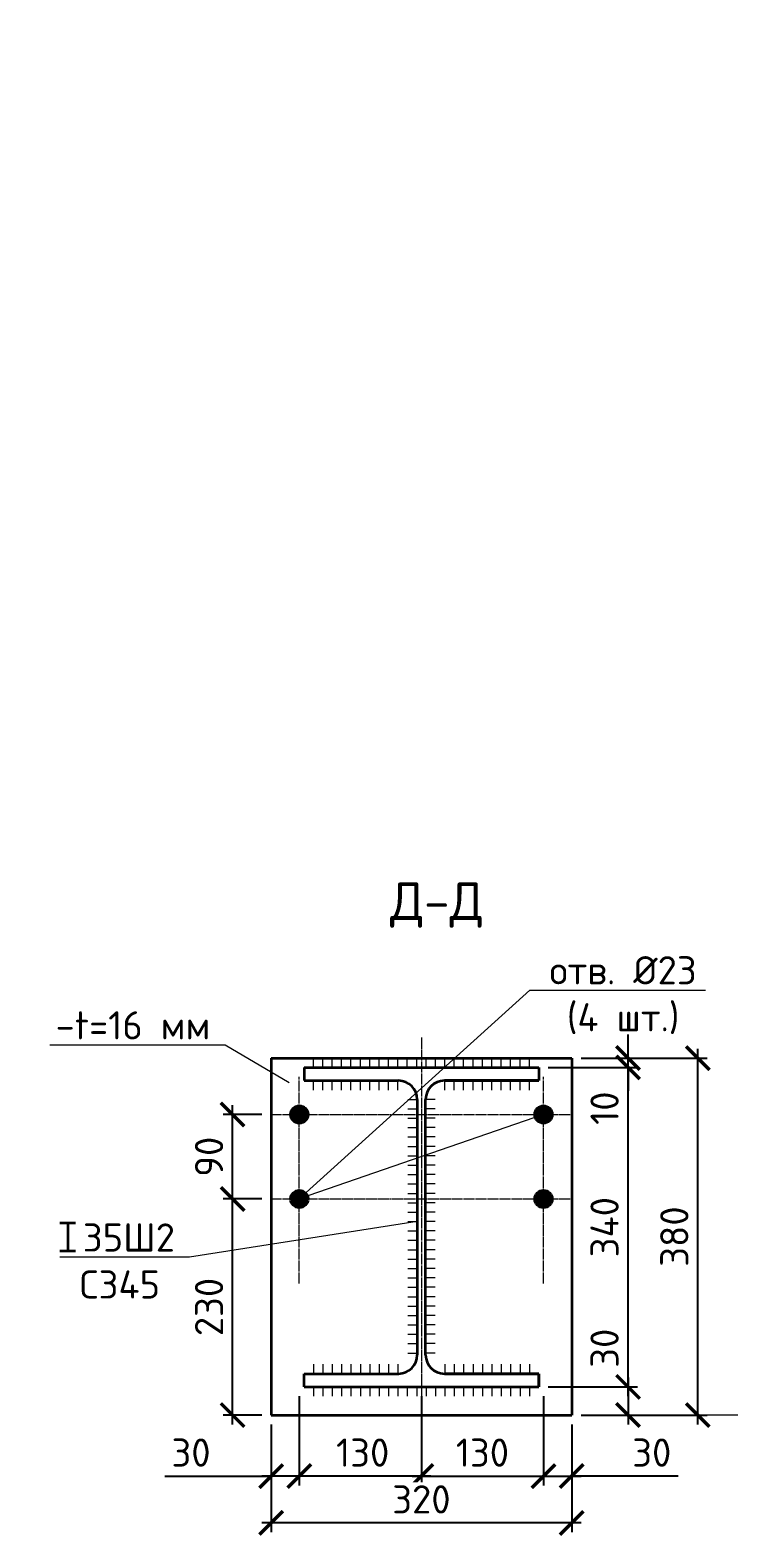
# Model space of a CAD drawing. Header units: millimetres. Extents: x -25910 to 49740, y -35080 to 0.
# Drawn here: x 30650 to 31394, y -20377 to -18774 of the extents above; entities that cross this region are included whole.
import ezdxf
from ezdxf import colors
from ezdxf.entities.mleader import LeaderData, LeaderLine
from ezdxf.math import Vec2, Vec3

# ---------------------------------------------------------------- set-up
doc = ezdxf.new("R2010")
doc.units = ezdxf.units.MM
doc.linetypes.add('JIS_08_11', pattern=[12.8, 11, -0.6, 0.6, -0.6])
for name, color, linetype, lineweight in [('НАДПИСИ', 11, 'Continuous', 13), ('ОСЕВАЯ', 50, 'JIS_08_11', 13), ('ОСНОВНАЯ', 213, 'Continuous', 35)]:
    doc.layers.add(name, color=color, linetype=linetype, lineweight=lineweight)
doc.styles.add('_ОСК', font='isocpeur.ttf', dxfattribs={"height": 3})
doc.styles.add('ОСК', font='isocpeur.ttf')
doc.dimstyles.new('_ОСК', dxfattribs={"dimscale": 25, "dimtxt": 3, "dimasz": 2.5, "dimexe": 1, "dimexo": 1, "dimgap": 1, "dimtad": 3, "dimdec": 0, "dimzin": 1, "dimdsep": 46, "dimtxsty": '_ОСК', "dimblk": 'ARCHTICK', "dimcen": 2, "dimdle": 1, "dimclrt": 256, "dimadec": 0, "dimazin": 0, "dimtfac": 1, "dimtdec": 0, "dimtmove": 1, "dimatfit": 3, "dimfxl": 1, "dimtvp": 2.25, "dimtfill": 1, "dimtolj": 1, "dimtzin": 1, "dimarcsym": 0})

# ---------------------------------------------------------------- blocks, each defined once
blk = doc.blocks.new('_None')
blk = doc.blocks.new('A$C6A7E4B16')
at = {"layer": 'ОСНОВНАЯ'}
for p, q in [((0, 30), (16.7, 30)), ((8.4, 30), (8.4, 0)), ((0, 0), (16.7, 0))]:
    blk.add_line(p, q, dxfattribs=at)
blk = doc.blocks.new('_ArchTick')
at = {"color": 0, "linetype": 'ByBlock', "const_width": 0.15}
blk.add_lwpolyline([(-0.5, -0.5), (0.5, 0.5)], dxfattribs=at)
blk = doc.blocks.new('*D377')
at = {"layer": 'Defpoints', "color": 0, "transparency": 16777216}
for p in [(31066.2, -20218.1), (30936.2, -20248.1), (30936.2, -20313.1)]:
    blk.add_point(p, dxfattribs=at)
at = {"layer": 'НАДПИСИ', "color": 0, "lineweight": -2, "transparency": 16777216}
for p, q in [((31066.2, -20228.1), (31066.2, -20323.1)), ((30936.2, -20258.1), (30936.2, -20323.1)), ((31076.2, -20313.1), (30926.2, -20313.1))]:
    blk.add_line(p, q, dxfattribs=at)
at = {"layer": 'НАДПИСИ', "color": 0, "lineweight": -2, "transparency": 16777216, "xscale": 25, "yscale": 25, "zscale": 25, "rotation": 180}
blk.add_blockref('_ArchTick', (30936.2, -20313.1), dxfattribs=at)
at = {"layer": 'НАДПИСИ', "color": 0, "lineweight": -2, "transparency": 16777216, "xscale": 25, "yscale": 25, "zscale": 25}
blk.add_blockref('_ArchTick', (31066.2, -20313.1), dxfattribs=at)
at = {"layer": 'НАДПИСИ', "transparency": 16777216, "insert": (31003.7, -20288.1), "char_height": 30, "attachment_point": 5, "style": '_ОСК', "bg_fill": 3, "box_fill_scale": 1.1, "bg_fill_color": 256, "bg_fill_true_color": 13158600, "bg_fill_transparency": 0}
blk.add_mtext('\\A1;130', dxfattribs=at)
blk = doc.blocks.new('*D378')
at = {"layer": 'Defpoints', "color": 0, "transparency": 16777216}
for p in [(31066.2, -20218.1), (31196.2, -20248.1), (31196.2, -20313.1)]:
    blk.add_point(p, dxfattribs=at)
at = {"layer": 'НАДПИСИ', "color": 0, "lineweight": -2, "transparency": 16777216}
for p, q in [((31066.2, -20228.1), (31066.2, -20323.1)), ((31196.2, -20258.1), (31196.2, -20323.1)), ((31056.2, -20313.1), (31206.2, -20313.1))]:
    blk.add_line(p, q, dxfattribs=at)
at = {"layer": 'НАДПИСИ', "color": 0, "lineweight": -2, "transparency": 16777216, "xscale": 25, "yscale": 25, "zscale": 25, "rotation": 180}
blk.add_blockref('_ArchTick', (31066.2, -20313.1), dxfattribs=at)
at = {"layer": 'НАДПИСИ', "color": 0, "lineweight": -2, "transparency": 16777216, "xscale": 25, "yscale": 25, "zscale": 25}
blk.add_blockref('_ArchTick', (31196.2, -20313.1), dxfattribs=at)
at = {"layer": 'НАДПИСИ', "transparency": 16777216, "insert": (31131.2, -20288.1), "char_height": 30, "attachment_point": 5, "style": '_ОСК', "bg_fill": 3, "box_fill_scale": 1.1, "bg_fill_color": 256, "bg_fill_true_color": 13158600, "bg_fill_transparency": 0}
blk.add_mtext('\\A1;130', dxfattribs=at)
blk = doc.blocks.new('*D272')
at = {"layer": 'Defpoints', "color": 0, "transparency": 16777216}
for p in [(31191.2, -20218.1), (31226.2, -20248.1), (31286.2, -20248.1)]:
    blk.add_point(p, dxfattribs=at)
at = {"layer": 'НАДПИСИ', "color": 0, "lineweight": -2, "transparency": 16777216}
for p, q in [((31286.2, -20208.1), (31286.2, -20258.1)), ((31201.2, -20218.1), (31296.2, -20218.1)), ((31236.2, -20248.1), (31296.2, -20248.1))]:
    blk.add_line(p, q, dxfattribs=at)
at = {"layer": 'НАДПИСИ', "color": 0, "lineweight": -2, "transparency": 16777216, "xscale": 25, "yscale": 25, "zscale": 25, "rotation": 270}
blk.add_blockref('_ArchTick', (31286.2, -20248.1), dxfattribs=at)
at = {"layer": 'НАДПИСИ', "transparency": 16777216, "insert": (31261.2, -20177), "char_height": 30, "attachment_point": 5, "rotation": 90, "style": '_ОСК', "bg_fill": 3, "box_fill_scale": 1.1, "bg_fill_color": 256, "bg_fill_true_color": 13158600, "bg_fill_transparency": 0}
blk.add_mtext('\\A1;30', dxfattribs=at)
at = {"layer": 'НАДПИСИ', "color": 0, "lineweight": -2, "transparency": 16777216, "xscale": 25, "yscale": 25, "zscale": 25, "rotation": 90}
blk.add_blockref('_ArchTick', (31286.2, -20218.1), dxfattribs=at)
blk = doc.blocks.new('*D273')
at = {"layer": 'Defpoints', "color": 0, "transparency": 16777216}
for p in [(31191.2, -19878.1), (31286.2, -19878.1), (31191.2, -20218.1)]:
    blk.add_point(p, dxfattribs=at)
at = {"layer": 'НАДПИСИ', "color": 0, "lineweight": -2, "transparency": 16777216}
for p, q in [((31201.2, -19878.1), (31296.2, -19878.1)), ((31286.2, -20228.1), (31286.2, -19868.1)), ((31201.2, -20218.1), (31296.2, -20218.1))]:
    blk.add_line(p, q, dxfattribs=at)
at = {"layer": 'НАДПИСИ', "color": 0, "lineweight": -2, "transparency": 16777216, "xscale": 25, "yscale": 25, "zscale": 25}
for p, rotation in [((31286.2, -19878.1), 90), ((31286.2, -20218.1), 270)]:
    blk.add_blockref('_ArchTick', p, dxfattribs=dict(at, rotation=rotation))
at = {"layer": 'НАДПИСИ', "transparency": 16777216, "insert": (31261.2, -20048.1), "char_height": 30, "attachment_point": 5, "rotation": 90, "style": '_ОСК', "bg_fill": 3, "box_fill_scale": 1.1, "bg_fill_color": 256, "bg_fill_true_color": 13158600, "bg_fill_transparency": 0}
blk.add_mtext('\\A1;340', dxfattribs=at)
blk = doc.blocks.new('*D274')
at = {"layer": 'Defpoints', "color": 0, "transparency": 16777216}
for p in [(31191.2, -19878.1), (31226.2, -19868.1), (31286.2, -19868.1)]:
    blk.add_point(p, dxfattribs=at)
at = {"layer": 'НАДПИСИ', "color": 0, "lineweight": -2, "transparency": 16777216}
for p, q in [((31286.2, -19868.1), (31286.2, -19843.1)), ((31201.2, -19878.1), (31296.2, -19878.1)), ((31236.2, -19868.1), (31296.2, -19868.1)), ((31286.2, -19878.1), (31286.2, -19868.1)), ((31286.2, -19878.1), (31286.2, -19903.1))]:
    blk.add_line(p, q, dxfattribs=at)
at = {"layer": 'НАДПИСИ', "color": 0, "lineweight": -2, "transparency": 16777216, "xscale": 25, "yscale": 25, "zscale": 25}
for p, rotation in [((31286.2, -19868.1), 270), ((31286.2, -19878.1), 90)]:
    blk.add_blockref('_ArchTick', p, dxfattribs=dict(at, rotation=rotation))
at = {"layer": 'НАДПИСИ', "transparency": 16777216, "insert": (31261.2, -19921.4), "char_height": 30, "attachment_point": 5, "rotation": 90, "style": '_ОСК', "bg_fill": 3, "box_fill_scale": 1.1, "bg_fill_color": 256, "bg_fill_true_color": 13158600, "bg_fill_transparency": 0}
blk.add_mtext('\\A1;10', dxfattribs=at)
blk = doc.blocks.new('*D275')
at = {"layer": 'Defpoints', "color": 0, "transparency": 16777216}
for p in [(30936.2, -20218.1), (30906.2, -20248.1), (30906.2, -20313.1)]:
    blk.add_point(p, dxfattribs=at)
at = {"layer": 'НАДПИСИ', "color": 0, "lineweight": -2, "transparency": 16777216}
for p, q in [((30936.2, -20228.1), (30936.2, -20323.1)), ((30906.2, -20258.1), (30906.2, -20323.1)), ((30792.9, -20313.1), (30906.2, -20313.1)), ((30946.2, -20313.1), (30896.2, -20313.1))]:
    blk.add_line(p, q, dxfattribs=at)
at = {"layer": 'НАДПИСИ', "color": 0, "lineweight": -2, "transparency": 16777216, "xscale": 25, "yscale": 25, "zscale": 25, "rotation": 180}
blk.add_blockref('_ArchTick', (30906.2, -20313.1), dxfattribs=at)
at = {"layer": 'НАДПИСИ', "color": 0, "lineweight": -2, "transparency": 16777216, "xscale": 25, "yscale": 25, "zscale": 25}
blk.add_blockref('_ArchTick', (30936.2, -20313.1), dxfattribs=at)
at = {"layer": 'НАДПИСИ', "transparency": 16777216, "insert": (30820.9, -20288.1), "char_height": 30, "attachment_point": 5, "style": '_ОСК', "bg_fill": 3, "box_fill_scale": 1.1, "bg_fill_color": 256, "bg_fill_true_color": 13158600, "bg_fill_transparency": 0}
blk.add_mtext('\\A1;30', dxfattribs=at)
blk = doc.blocks.new('*D276')
at = {"layer": 'Defpoints', "color": 0, "transparency": 16777216}
for p in [(31196.2, -20218.1), (31226.2, -20248.1), (31226.2, -20313.1)]:
    blk.add_point(p, dxfattribs=at)
at = {"layer": 'НАДПИСИ', "color": 0, "lineweight": -2, "transparency": 16777216}
for p, q in [((31196.2, -20228.1), (31196.2, -20323.1)), ((31226.2, -20258.1), (31226.2, -20323.1)), ((31186.2, -20313.1), (31236.2, -20313.1)), ((31339.5, -20313.1), (31226.2, -20313.1))]:
    blk.add_line(p, q, dxfattribs=at)
at = {"layer": 'НАДПИСИ', "color": 0, "lineweight": -2, "transparency": 16777216, "xscale": 25, "yscale": 25, "zscale": 25, "rotation": 180}
blk.add_blockref('_ArchTick', (31196.2, -20313.1), dxfattribs=at)
at = {"layer": 'НАДПИСИ', "color": 0, "lineweight": -2, "transparency": 16777216, "xscale": 25, "yscale": 25, "zscale": 25}
blk.add_blockref('_ArchTick', (31226.2, -20313.1), dxfattribs=at)
at = {"layer": 'НАДПИСИ', "transparency": 16777216, "insert": (31311.5, -20288.1), "char_height": 30, "attachment_point": 5, "style": '_ОСК', "bg_fill": 3, "box_fill_scale": 1.1, "bg_fill_color": 256, "bg_fill_true_color": 13158600, "bg_fill_transparency": 0}
blk.add_mtext('\\A1;30', dxfattribs=at)
blk = doc.blocks.new('*D277')
at = {"layer": 'Defpoints', "color": 0, "transparency": 16777216}
for p in [(30906.2, -20248.1), (31226.2, -20248.1), (30906.2, -20362.9)]:
    blk.add_point(p, dxfattribs=at)
at = {"layer": 'НАДПИСИ', "color": 0, "lineweight": -2, "transparency": 16777216}
for p, q in [((30906.2, -20258.1), (30906.2, -20372.9)), ((31226.2, -20258.1), (31226.2, -20372.9)), ((31236.2, -20362.9), (30896.2, -20362.9))]:
    blk.add_line(p, q, dxfattribs=at)
at = {"layer": 'НАДПИСИ', "color": 0, "lineweight": -2, "transparency": 16777216, "xscale": 25, "yscale": 25, "zscale": 25, "rotation": 180}
blk.add_blockref('_ArchTick', (30906.2, -20362.9), dxfattribs=at)
at = {"layer": 'НАДПИСИ', "color": 0, "lineweight": -2, "transparency": 16777216, "xscale": 25, "yscale": 25, "zscale": 25}
blk.add_blockref('_ArchTick', (31226.2, -20362.9), dxfattribs=at)
at = {"layer": 'НАДПИСИ', "transparency": 16777216, "insert": (31066.2, -20337.9), "char_height": 30, "attachment_point": 5, "style": '_ОСК', "bg_fill": 3, "box_fill_scale": 1.1, "bg_fill_color": 256, "bg_fill_true_color": 13158600, "bg_fill_transparency": 0}
blk.add_mtext('\\A1;320', dxfattribs=at)
blk = doc.blocks.new('*D278')
at = {"layer": 'Defpoints', "color": 0, "transparency": 16777216}
for p in [(31226.2, -19868.1), (31360.5, -19868.1), (31226.2, -20248.1)]:
    blk.add_point(p, dxfattribs=at)
at = {"layer": 'НАДПИСИ', "color": 0, "lineweight": -2, "transparency": 16777216}
for p, q in [((31360.5, -20258.1), (31360.5, -19858.1)), ((31236.2, -19868.1), (31370.5, -19868.1)), ((31236.2, -20248.1), (31370.5, -20248.1))]:
    blk.add_line(p, q, dxfattribs=at)
at = {"layer": 'НАДПИСИ', "color": 0, "lineweight": -2, "transparency": 16777216, "xscale": 25, "yscale": 25, "zscale": 25}
for p, rotation in [((31360.5, -19868.1), 90), ((31360.5, -20248.1), 270)]:
    blk.add_blockref('_ArchTick', p, dxfattribs=dict(at, rotation=rotation))
at = {"layer": 'НАДПИСИ', "transparency": 16777216, "insert": (31335.5, -20058.1), "char_height": 30, "attachment_point": 5, "rotation": 90, "style": '_ОСК', "bg_fill": 3, "box_fill_scale": 1.1, "bg_fill_color": 256, "bg_fill_true_color": 13158600, "bg_fill_transparency": 0}
blk.add_mtext('\\A1;380', dxfattribs=at)
blk = doc.blocks.new('*D279')
at = {"layer": 'Defpoints', "color": 0, "transparency": 16777216}
for p in [(30865.1, -19928.1), (30906.2, -19928.1), (30906.2, -20018.1)]:
    blk.add_point(p, dxfattribs=at)
at = {"layer": 'НАДПИСИ', "color": 0, "lineweight": -2, "transparency": 16777216}
for p, q in [((30865.1, -20028.1), (30865.1, -19918.1)), ((30896.2, -19928.1), (30855.1, -19928.1)), ((30896.2, -20018.1), (30855.1, -20018.1))]:
    blk.add_line(p, q, dxfattribs=at)
at = {"layer": 'НАДПИСИ', "color": 0, "lineweight": -2, "transparency": 16777216, "xscale": 25, "yscale": 25, "zscale": 25}
for p, rotation in [((30865.1, -19928.1), 90), ((30865.1, -20018.1), 270)]:
    blk.add_blockref('_ArchTick', p, dxfattribs=dict(at, rotation=rotation))
at = {"layer": 'НАДПИСИ', "transparency": 16777216, "insert": (30840.1, -19973.1), "char_height": 30, "attachment_point": 5, "rotation": 90, "style": '_ОСК', "bg_fill": 3, "box_fill_scale": 1.1, "bg_fill_color": 256, "bg_fill_true_color": 13158600, "bg_fill_transparency": 0}
blk.add_mtext('\\A1;90', dxfattribs=at)
blk = doc.blocks.new('*D280')
at = {"layer": 'Defpoints', "color": 0, "transparency": 16777216}
for p in [(30865.1, -20018.1), (30906.2, -20018.1), (30906.2, -20248.1)]:
    blk.add_point(p, dxfattribs=at)
at = {"layer": 'НАДПИСИ', "color": 0, "lineweight": -2, "transparency": 16777216}
for p, q in [((30896.2, -20018.1), (30855.1, -20018.1)), ((30865.1, -20258.1), (30865.1, -20008.1)), ((30896.2, -20248.1), (30855.1, -20248.1))]:
    blk.add_line(p, q, dxfattribs=at)
at = {"layer": 'НАДПИСИ', "color": 0, "lineweight": -2, "transparency": 16777216, "xscale": 25, "yscale": 25, "zscale": 25}
for p, rotation in [((30865.1, -20018.1), 90), ((30865.1, -20248.1), 270)]:
    blk.add_blockref('_ArchTick', p, dxfattribs=dict(at, rotation=rotation))
at = {"layer": 'НАДПИСИ', "transparency": 16777216, "insert": (30840.1, -20133.1), "char_height": 30, "attachment_point": 5, "rotation": 90, "style": '_ОСК', "bg_fill": 3, "box_fill_scale": 1.1, "bg_fill_color": 256, "bg_fill_true_color": 13158600, "bg_fill_transparency": 0}
blk.add_mtext('\\A1;230', dxfattribs=at)

msp = doc.modelspace()

# ---------------------------------------------------------------- hatches: boundary and pattern name
at = {"layer": 'ОСНОВНАЯ'}
h = msp.add_hatch(color=256, dxfattribs=at)
h.dxf.hatch_style = 1
h.paths.add_polyline_path([(30936.2, -19918.8), (30936.2, -19928.1), (30945.5, -19928.1, 0.414214)])
h.paths.add_polyline_path([(30936.2, -19918.8, 0.414214), (30926.9, -19928.1), (30936.2, -19928.1)])
h.paths.add_polyline_path([(30936.2, -19928.1), (30926.9, -19928.1, 0.414214), (30936.2, -19937.4)])
h.paths.add_polyline_path([(30945.5, -19928.1), (30936.2, -19928.1), (30936.2, -19937.4, 0.414214)])
h = msp.add_hatch(color=256, dxfattribs=at)
h.dxf.hatch_style = 1
h.paths.add_polyline_path([(30936.2, -19918.8), (30936.2, -19928.1), (30945.5, -19928.1, 0.414214)])
h.paths.add_polyline_path([(30936.2, -19918.8, 0.414214), (30926.9, -19928.1), (30936.2, -19928.1)])
h.paths.add_polyline_path([(30936.2, -19928.1), (30926.9, -19928.1, 0.414214), (30936.2, -19937.4)])
h.paths.add_polyline_path([(30945.5, -19928.1), (30936.2, -19928.1), (30936.2, -19937.4, 0.414214)])
h = msp.add_hatch(color=256, dxfattribs=at)
h.dxf.hatch_style = 1
h.paths.add_polyline_path([(30936.2, -20008.8), (30936.2, -20018.1), (30945.5, -20018.1, 0.414214)])
h.paths.add_polyline_path([(30936.2, -20008.8, 0.414214), (30926.9, -20018.1), (30936.2, -20018.1)])
h.paths.add_polyline_path([(30936.2, -20018.1), (30926.9, -20018.1, 0.414214), (30936.2, -20027.4)])
h.paths.add_polyline_path([(30945.5, -20018.1), (30936.2, -20018.1), (30936.2, -20027.4, 0.414214)])
h = msp.add_hatch(color=256, dxfattribs=at)
h.dxf.hatch_style = 1
h.paths.add_polyline_path([(30936.2, -20008.8), (30936.2, -20018.1), (30945.5, -20018.1, 0.414214)])
h.paths.add_polyline_path([(30936.2, -20008.8, 0.414214), (30926.9, -20018.1), (30936.2, -20018.1)])
h.paths.add_polyline_path([(30936.2, -20018.1), (30926.9, -20018.1, 0.414214), (30936.2, -20027.4)])
h.paths.add_polyline_path([(30945.5, -20018.1), (30936.2, -20018.1), (30936.2, -20027.4, 0.414214)])

# ---------------------------------------------------------------- linework, layer by layer
at = {"layer": 'НАДПИСИ'}
for p, q in [((30951.2, -19878.1), (30951.2, -19868.1)), ((30961.2, -19878.1), (30961.2, -19868.1)), ((30971.2, -19878.1), (30971.2, -19868.1)), ((30981.2, -19878.1), (30981.2, -19868.1)), ((30991.2, -19878.1), (30991.2, -19868.1)), ((31001.2, -19878.1), (31001.2, -19868.1)), ((31011.2, -19878.1), (31011.2, -19868.1)), ((31021.2, -19878.1), (31021.2, -19868.1)), ((31031.2, -19878.1), (31031.2, -19868.1)), ((31041.2, -19878.1), (31041.2, -19868.1)), ((31051.2, -19878.1), (31051.2, -19868.1)), ((31061.2, -19878.1), (31061.2, -19868.1)), ((31071.2, -19878.1), (31071.2, -19868.1)), ((31081.2, -19878.1), (31081.2, -19868.1)), ((31091.2, -19878.1), (31091.2, -19868.1)), ((31101.2, -19878.1), (31101.2, -19868.1)), ((31111.2, -19878.1), (31111.2, -19868.1)), ((31121.2, -19878.1), (31121.2, -19868.1)), ((31131.2, -19878.1), (31131.2, -19868.1)), ((31141.2, -19878.1), (31141.2, -19868.1)), ((31151.2, -19878.1), (31151.2, -19868.1)), ((31161.2, -19878.1), (31161.2, -19868.1)), ((31171.2, -19878.1), (31171.2, -19868.1)), ((31181.2, -19878.1), (31181.2, -19868.1)), ((30951.2, -19902.1), (30951.2, -19892.1)), ((30961.2, -19902.1), (30961.2, -19892.1)), ((30971.2, -19902.1), (30971.2, -19892.1)), ((30981.2, -19902.1), (30981.2, -19892.1)), ((30991.2, -19902.1), (30991.2, -19892.1)), ((31001.2, -19902.1), (31001.2, -19892.1)), ((31011.2, -19902.1), (31011.2, -19892.1)), ((31021.2, -19902.1), (31021.2, -19892.1)), ((31031.2, -19902.1), (31031.2, -19892.1)), ((31041.2, -19902.1), (31041.2, -19892.1)), ((31091.2, -19902.1), (31091.2, -19892.1)), ((31101.2, -19902.1), (31101.2, -19892.1)), ((31111.2, -19902.1), (31111.2, -19892.1)), ((31121.2, -19902.1), (31121.2, -19892.1)), ((31131.2, -19902.1), (31131.2, -19892.1)), ((31141.2, -19902.1), (31141.2, -19892.1)), ((31151.2, -19902.1), (31151.2, -19892.1)), ((31161.2, -19902.1), (31161.2, -19892.1)), ((31171.2, -19902.1), (31171.2, -19892.1)), ((31181.2, -19902.1), (31181.2, -19892.1)), ((31051.7, -19912.1), (31061.7, -19912.1)), ((31051.7, -19922.1), (31061.7, -19922.1)), ((31080.7, -19912.1), (31070.7, -19912.1)), ((31080.7, -19922.1), (31070.7, -19922.1)), ((31051.7, -19932.1), (31061.7, -19932.1)), ((31051.7, -19942.1), (31061.7, -19942.1)), ((31080.7, -19932.1), (31070.7, -19932.1)), ((31080.7, -19942.1), (31070.7, -19942.1)), ((31051.7, -19952.1), (31061.7, -19952.1)), ((31080.7, -19952.1), (31070.7, -19952.1)), ((31051.7, -19962.1), (31061.7, -19962.1)), ((31051.7, -19972.1), (31061.7, -19972.1)), ((31080.7, -19962.1), (31070.7, -19962.1)), ((31080.7, -19972.1), (31070.7, -19972.1)), ((31051.7, -19982.1), (31061.7, -19982.1)), ((31080.7, -19982.1), (31070.7, -19982.1)), ((31051.7, -19992.1), (31061.7, -19992.1)), ((31051.7, -20002.1), (31061.7, -20002.1)), ((31080.7, -19992.1), (31070.7, -19992.1)), ((31080.7, -20002.1), (31070.7, -20002.1)), ((31051.7, -20012.1), (31061.7, -20012.1)), ((31051.7, -20022.1), (31061.7, -20022.1)), ((31080.7, -20012.1), (31070.7, -20012.1)), ((31080.7, -20022.1), (31070.7, -20022.1)), ((31051.7, -20032.1), (31061.7, -20032.1)), ((31080.7, -20032.1), (31070.7, -20032.1)), ((31051.7, -20042.1), (31061.7, -20042.1)), ((31051.7, -20052.1), (31061.7, -20052.1)), ((31080.7, -20042.1), (31070.7, -20042.1)), ((31080.7, -20052.1), (31070.7, -20052.1)), ((31051.7, -20062.1), (31061.7, -20062.1)), ((31080.7, -20062.1), (31070.7, -20062.1)), ((31051.7, -20072.1), (31061.7, -20072.1)), ((31051.7, -20082.1), (31061.7, -20082.1)), ((31080.7, -20072.1), (31070.7, -20072.1)), ((31080.7, -20082.1), (31070.7, -20082.1)), ((31051.7, -20092.1), (31061.7, -20092.1)), ((31051.7, -20102.1), (31061.7, -20102.1)), ((31080.7, -20092.1), (31070.7, -20092.1)), ((31080.7, -20102.1), (31070.7, -20102.1)), ((31051.7, -20112.1), (31061.7, -20112.1)), ((31080.7, -20112.1), (31070.7, -20112.1)), ((31051.7, -20122.1), (31061.7, -20122.1)), ((31051.7, -20132.1), (31061.7, -20132.1)), ((31080.7, -20122.1), (31070.7, -20122.1)), ((31080.7, -20132.1), (31070.7, -20132.1)), ((31051.7, -20142.1), (31061.7, -20142.1)), ((31051.7, -20142.1), (31061.7, -20142.1)), ((31080.7, -20142.1), (31070.7, -20142.1)), ((31080.7, -20142.1), (31070.7, -20142.1)), ((31051.7, -20152.1), (31061.7, -20152.1)), ((31051.7, -20162.1), (31061.7, -20162.1)), ((31080.7, -20152.1), (31070.7, -20152.1)), ((31080.7, -20162.1), (31070.7, -20162.1)), ((31051.7, -20172.1), (31061.7, -20172.1)), ((31051.7, -20182.1), (31061.7, -20182.1)), ((31080.7, -20172.1), (31070.7, -20172.1)), ((31080.7, -20182.1), (31070.7, -20182.1)), ((30951.2, -20194.1), (30951.2, -20204.1)), ((30961.2, -20194.1), (30961.2, -20204.1)), ((30971.2, -20194.1), (30971.2, -20204.1)), ((30981.2, -20194.1), (30981.2, -20204.1)), ((30991.2, -20194.1), (30991.2, -20204.1)), ((31001.2, -20194.1), (31001.2, -20204.1)), ((31011.2, -20194.1), (31011.2, -20204.1)), ((31021.2, -20194.1), (31021.2, -20204.1)), ((31031.2, -20194.1), (31031.2, -20204.1)), ((31041.2, -20194.1), (31041.2, -20204.1)), ((31091.2, -20194.1), (31091.2, -20204.1)), ((31101.2, -20194.1), (31101.2, -20204.1)), ((31111.2, -20194.1), (31111.2, -20204.1)), ((31121.2, -20194.1), (31121.2, -20204.1)), ((31131.2, -20194.1), (31131.2, -20204.1)), ((31141.2, -20194.1), (31141.2, -20204.1)), ((31151.2, -20194.1), (31151.2, -20204.1)), ((31161.2, -20194.1), (31161.2, -20204.1)), ((31171.2, -20194.1), (31171.2, -20204.1)), ((31181.2, -20194.1), (31181.2, -20204.1)), ((31533.6, -20248.1), (31359.5, -20248.1))]:
    msp.add_line(p, q, dxfattribs=at)
at = {"layer": 'ОСЕВАЯ', "linetype": 'JIS_08_11'}
for p, q in [((31066.2, -19846.1), (31066.2, -20285.2)), ((30936.2, -20108.1), (30936.2, -19888.1))]:
    msp.add_line(p, q, dxfattribs=at)
at = {"layer": 'ОСНОВНАЯ'}
for p, q in [((30906.2, -19868.1), (30906.2, -20248.1)), ((30906.2, -19868.1), (31226.2, -19868.1)), ((30941.2, -19878.1), (31191.2, -19878.1)), ((30941.2, -19878.1), (30941.2, -19892.1)), ((30981.2, -19878.1), (31151.2, -19878.1)), ((31191.2, -19878.1), (31191.2, -19892.1)), ((31226.2, -19868.1), (31226.2, -20248.1)), ((30941.2, -19892.1), (31041.7, -19892.1)), ((31090.7, -19892.1), (31191.2, -19892.1)), ((31191.2, -19892.1), (31090.7, -19892.1)), ((31061.7, -19912.1), (31061.7, -20184.1)), ((31070.7, -20184.1), (31070.7, -19912.1)), ((30941.2, -20218.1), (30941.2, -20204.1)), ((30941.2, -20204.1), (31041.7, -20204.1)), ((30941.2, -20204.1), (31041.7, -20204.1)), ((31090.7, -20204.1), (31191.2, -20204.1)), ((31191.2, -20204.1), (31090.7, -20204.1)), ((31090.7, -20204.1), (31191.2, -20204.1)), ((31191.2, -20204.1), (31090.7, -20204.1)), ((31191.2, -20204.1), (31191.2, -20218.1)), ((30941.2, -20218.1), (31191.2, -20218.1)), ((30986.2, -20218.1), (31146.2, -20218.1))]:
    msp.add_line(p, q, dxfattribs=at)
for centre in [(30936.2, -19928.1), (30936.2, -19928.1), (30936.2, -20018.1), (30936.2, -20018.1)]:
    msp.add_circle(centre, 9.31, dxfattribs=at)
for centre, start, end in [((31041.7, -19912.1), 0, 90), ((31090.7, -19912.1), 90, 180), ((31041.7, -20184.1), 270, 0), ((31041.7, -20184.1), 270, 0), ((31090.7, -20184.1), 180, 270), ((31090.7, -20184.1), 180, 270)]:
    msp.add_arc(centre, 20, start, end, dxfattribs=at)

# ---------------------------------------------------------------- block references
msp.add_blockref('A$C6A7E4B16', (30681.2, -20073.4))

# ---------------------------------------------------------------- texts
at = {"layer": 'НАДПИСИ', "insert": (31032.9, -19681), "char_height": 40, "width": 41.225, "attachment_point": 1, "style": 'ОСК'}
msp.add_mtext('Д-Д', dxfattribs=at)

# ---------------------------------------------------------------- leaders
at = {"layer": 'НАДПИСИ'}
ml = msp.add_multileader_mtext('Standard', dxfattribs=at)
ml.set_content('отв. %%C23\\P(6 шт.)', color=256, style='ОСК')
ml.set_leader_properties(color=256, linetype='ByLayer', lineweight=-1)
ml.set_arrow_properties(name='NONE')
ml.build(insert=Vec2(0, 0))
ml.multileader.update_dxf_attribs({"has_dogleg": 0, "text_left_attachment_type": 6, "text_right_attachment_type": 6, "dogleg_length": 0, "arrow_head_size": 15, "scale": 10})
ctx = ml.context
ctx.base_point, ctx.scale, ctx.char_height, ctx.arrow_head_size, ctx.landing_gap_size, ctx.plane_origin = Vec3(29770.6, -18809.8), 10, 30, 15, 20, Vec3(29710.7, -20124.3)
ctx.left_attachment, ctx.right_attachment, ctx.text_align_type = 6, 6, 1
notes = []
notes.append((ctx, [(0, (1, 1, 0), (29969.6, -18809.8), (-1, 0), 0, [(3, [(30251.7, -18969.8), (29991.7, -18969.8)], 0, [])])]))
ctx.mtext.insert, ctx.mtext.width, ctx.mtext.alignment, ctx.mtext.flow_direction = Vec3(29870.1, -18773.8), 205.412, 2, 5
ml = msp.add_multileader_mtext('Standard', dxfattribs=at)
ml.set_content('отв. %%C23\\P(4 шт.)', color=256, style='ОСК')
ml.set_leader_properties(color=256, linetype='ByLayer', lineweight=-1)
ml.set_arrow_properties(name='NONE')
ml.build(insert=Vec2(0, 0))
ml.multileader.update_dxf_attribs({"has_dogleg": 0, "text_left_attachment_type": 6, "text_right_attachment_type": 6, "dogleg_length": 0, "arrow_head_size": 15, "scale": 10})
ctx = ml.context
ctx.base_point, ctx.scale, ctx.char_height, ctx.arrow_head_size, ctx.landing_gap_size, ctx.plane_origin = Vec3(30245.3, -19795.6), 10, 30, 15, 20, Vec3(29728.4, -21106)
ctx.left_attachment, ctx.right_attachment, ctx.text_align_type = 6, 6, 1
notes.append((ctx, [(1, (1, 1, 0), (30245.3, -19795.6), (1, 0), 0, [(3, [(30260, -20068.1), (30000, -20068.1)], 0, [])])]))
ctx.mtext.insert, ctx.mtext.width, ctx.mtext.alignment, ctx.mtext.flow_direction = Vec3(30344.8, -19759.6), 205.412, 2, 5
ml = msp.add_multileader_mtext('Standard', dxfattribs=at)
ml.set_content('-t=16 мм', color=256, style='ОСК')
ml.set_leader_properties(color=256, linetype='ByLayer', lineweight=-1)
ml.set_arrow_properties(name='NONE')
ml.build(insert=Vec2(0, 0))
ml.multileader.update_dxf_attribs({"has_dogleg": 0, "text_left_attachment_type": 6, "text_right_attachment_type": 6, "dogleg_length": 0, "arrow_head_size": 15, "scale": 10})
ctx = ml.context
ctx.base_point, ctx.scale, ctx.char_height, ctx.arrow_head_size, ctx.landing_gap_size, ctx.plane_origin = Vec3(30661.1, -19854.2), 10, 30, 15, 20, Vec3(30573.5, -20834.6)
ctx.left_attachment, ctx.right_attachment, ctx.text_align_type = 6, 6, 1
notes.append((ctx, [(0, (1, 1, 0), (30857.1, -19854.2), (-1, 0), 0, [(3, [(30925.3, -19894.4)], 0, [])])]))
ctx.mtext.insert, ctx.mtext.alignment, ctx.mtext.flow_direction = Vec3(30759.1, -19818.2), 2, 5
ml = msp.add_multileader_mtext('Standard', dxfattribs=at)
ml.set_content(' 35Ш2\\PС345', color=256, style='ОСК')
ml.set_leader_properties(color=256, linetype='ByLayer', lineweight=-1)
ml.set_arrow_properties(name='NONE')
ml.build(insert=Vec2(0, 0))
ml.multileader.update_dxf_attribs({"has_dogleg": 0, "text_left_attachment_type": 6, "text_right_attachment_type": 6, "dogleg_length": 0, "arrow_head_size": 15, "scale": 10})
ctx = ml.context
ctx.base_point, ctx.scale, ctx.char_height, ctx.arrow_head_size, ctx.landing_gap_size, ctx.plane_origin = Vec3(30671.2, -20080.1), 10, 30, 15, 20, Vec3(30679.6, -21022.3)
ctx.left_attachment, ctx.right_attachment, ctx.text_align_type = 6, 6, 1
notes.append((ctx, [(0, (1, 1, 0), (30819.2, -20080.1), (-1, 0), 0, [(3, [(31061.7, -20042.1)], 0, [])])]))
ctx.mtext.insert, ctx.mtext.alignment, ctx.mtext.flow_direction = Vec3(30745.2, -20044.1), 2, 5
for ctx, leaders in notes:
    for number, flags, end, landing, length, lines in leaders:
        leader = LeaderData()
        leader.index, (leader.has_last_leader_line, leader.has_dogleg_vector, leader.attachment_direction) = number, flags
        leader.last_leader_point, leader.dogleg_vector, leader.dogleg_length = Vec3(end), Vec3(landing), length
        for number, points, colour, breaks in lines:
            line = LeaderLine()
            line.index, line.vertices, line.color, line.breaks = number, Vec3.list(points), colors.encode_raw_color(colour), breaks
            leader.lines.append(line)
        ctx.leaders.append(leader)

# ---------------------------------------------------------------- next in the draw order: dimensions: what is measured, and where the dimension line sits
dim = msp.add_linear_dim(base=(30936.2, -20313.1), p1=(31066.2, -20218.1), p2=(30936.2, -20248.1), angle=180, dimstyle='_ОСК', dxfattribs=at)
dim.commit()
dim.dimension.update_dxf_attribs({"geometry": '*D377', "text_midpoint": (31003.7, -20313.1), "dimtype": 160})

# ---------------------------------------------------------------- next in the draw order: linework, layer by layer
for p, q in [((30951.2, -20218.1), (30951.2, -20228.1)), ((30961.2, -20218.1), (30961.2, -20228.1)), ((30971.2, -20218.1), (30971.2, -20228.1)), ((30981.2, -20218.1), (30981.2, -20228.1)), ((30991.2, -20218.1), (30991.2, -20228.1)), ((31001.2, -20218.1), (31001.2, -20228.1)), ((31011.2, -20218.1), (31011.2, -20228.1)), ((31021.2, -20218.1), (31021.2, -20228.1)), ((31031.2, -20218.1), (31031.2, -20228.1)), ((31041.2, -20218.1), (31041.2, -20228.1))]:
    msp.add_line(p, q, dxfattribs=at)
at = {"layer": 'ОСНОВНАЯ'}
msp.add_line((30941.2, -20218.1), (30941.2, -20204.1), dxfattribs=at)

# ---------------------------------------------------------------- next in the draw order: dimensions: what is measured, and where the dimension line sits
at = {"layer": 'НАДПИСИ'}
dim = msp.add_linear_dim(base=(31196.2, -20313.1), p1=(31066.2, -20218.1), p2=(31196.2, -20248.1), dimstyle='_ОСК', dxfattribs=at)
dim.commit()
dim.dimension.update_dxf_attribs({"geometry": '*D378', "text_midpoint": (31131.2, -20288.1)})

# ---------------------------------------------------------------- next in the draw order: linework, layer by layer
for p, q in [((31051.2, -20218.1), (31051.2, -20228.1)), ((31061.2, -20218.1), (31061.2, -20228.1)), ((31071.2, -20218.1), (31071.2, -20228.1)), ((31081.2, -20218.1), (31081.2, -20228.1)), ((31091.2, -20218.1), (31091.2, -20228.1)), ((31101.2, -20218.1), (31101.2, -20228.1)), ((31111.2, -20218.1), (31111.2, -20228.1)), ((31121.2, -20218.1), (31121.2, -20228.1)), ((31131.2, -20218.1), (31131.2, -20228.1)), ((31141.2, -20218.1), (31141.2, -20228.1)), ((31151.2, -20218.1), (31151.2, -20228.1)), ((31161.2, -20218.1), (31161.2, -20228.1)), ((31171.2, -20218.1), (31171.2, -20228.1)), ((31181.2, -20218.1), (31181.2, -20228.1))]:
    msp.add_line(p, q, dxfattribs=at)
at = {"layer": 'ОСНОВНАЯ'}
for p, q in [((31191.2, -20218.1), (31191.2, -20204.1)), ((30941.2, -20218.1), (31191.2, -20218.1)), ((30981.2, -20218.1), (31151.2, -20218.1)), ((30906.2, -20248.1), (31226.2, -20248.1))]:
    msp.add_line(p, q, dxfattribs=at)

# ---------------------------------------------------------------- next in the draw order: dimensions: what is measured, and where the dimension line sits
at = {"layer": 'НАДПИСИ'}
for base, p1, p2, angle, picture, middle in [((31286.2, -20248.1), (31191.2, -20218.1), (31226.2, -20248.1), 270, '*D272', (31286.2, -20177)), ((30906.2, -20313.1), (30936.2, -20218.1), (30906.2, -20248.1), 180, '*D275', (30820.9, -20307))]:
    dim = msp.add_linear_dim(base=base, p1=p1, p2=p2, angle=angle, dimstyle='_ОСК', dxfattribs=at)
    dim.commit()
    dim.dimension.update_dxf_attribs({"geometry": picture, "text_midpoint": middle, "dimtype": 160})

# ---------------------------------------------------------------- next in the draw order: dimensions: what is measured, and where the dimension line sits
dim = msp.add_linear_dim(base=(31286.2, -19878.1), p1=(31191.2, -20218.1), p2=(31191.2, -19878.1), angle=90, dimstyle='_ОСК', dxfattribs=at)
dim.commit()
dim.dimension.update_dxf_attribs({"geometry": '*D273', "text_midpoint": (31261.2, -20048.1)})

# ---------------------------------------------------------------- next in the draw order: hatches: boundary and pattern name
at = {"layer": 'ОСНОВНАЯ'}
h = msp.add_hatch(color=256, dxfattribs=at)
h.dxf.hatch_style = 1
h.paths.add_polyline_path([(31196.2, -20008.8), (31196.2, -20018.1), (31205.5, -20018.1, 0.414214)])
h.paths.add_polyline_path([(31196.2, -20008.8, 0.414214), (31186.9, -20018.1), (31196.2, -20018.1)])
h.paths.add_polyline_path([(31196.2, -20018.1), (31186.9, -20018.1, 0.414214), (31196.2, -20027.4)])
h.paths.add_polyline_path([(31205.5, -20018.1), (31196.2, -20018.1), (31196.2, -20027.4, 0.414214)])
h = msp.add_hatch(color=256, dxfattribs=at)
h.dxf.hatch_style = 1
h.paths.add_polyline_path([(31196.2, -20008.8), (31196.2, -20018.1), (31205.5, -20018.1, 0.414214)])
h.paths.add_polyline_path([(31196.2, -20008.8, 0.414214), (31186.9, -20018.1), (31196.2, -20018.1)])
h.paths.add_polyline_path([(31196.2, -20018.1), (31186.9, -20018.1, 0.414214), (31196.2, -20027.4)])
h.paths.add_polyline_path([(31205.5, -20018.1), (31196.2, -20018.1), (31196.2, -20027.4, 0.414214)])

# ---------------------------------------------------------------- next in the draw order: linework, layer by layer
at = {"layer": 'ОСЕВАЯ', "linetype": 'JIS_08_11'}
msp.add_line((30906.2, -20018.1), (31226.2, -20018.1), dxfattribs=at)
at = {"layer": 'ОСНОВНАЯ'}
msp.add_circle((31196.2, -20018.1), 9.31, dxfattribs=at)
msp.add_circle((31196.2, -20018.1), 9.31, dxfattribs=at)

# ---------------------------------------------------------------- next in the draw order: dimensions: what is measured, and where the dimension line sits
at = {"layer": 'НАДПИСИ'}
for base, p1, p2, angle, picture, middle in [((31286.2, -19868.1), (31191.2, -19878.1), (31226.2, -19868.1), 90, '*D274', (31286.2, -19921.4)), ((31226.2, -20313.1), (31196.2, -20218.1), (31226.2, -20248.1), 0, '*D276', (31311.5, -20307))]:
    dim = msp.add_linear_dim(base=base, p1=p1, p2=p2, angle=angle, dimstyle='_ОСК', dxfattribs=at)
    dim.commit()
    dim.dimension.update_dxf_attribs({"geometry": picture, "text_midpoint": middle, "dimtype": 160})

# ---------------------------------------------------------------- next in the draw order: hatches: boundary and pattern name
at = {"layer": 'ОСНОВНАЯ'}
h = msp.add_hatch(color=256, dxfattribs=at)
h.dxf.hatch_style = 1
h.paths.add_polyline_path([(31196.2, -19918.8), (31196.2, -19928.1), (31205.5, -19928.1, 0.414214)])
h.paths.add_polyline_path([(31196.2, -19918.8, 0.414214), (31186.9, -19928.1), (31196.2, -19928.1)])
h.paths.add_polyline_path([(31196.2, -19928.1), (31186.9, -19928.1, 0.414214), (31196.2, -19937.4)])
h.paths.add_polyline_path([(31205.5, -19928.1), (31196.2, -19928.1), (31196.2, -19937.4, 0.414214)])
h = msp.add_hatch(color=256, dxfattribs=at)
h.dxf.hatch_style = 1
h.paths.add_polyline_path([(31196.2, -19918.8), (31196.2, -19928.1), (31205.5, -19928.1, 0.414214)])
h.paths.add_polyline_path([(31196.2, -19918.8, 0.414214), (31186.9, -19928.1), (31196.2, -19928.1)])
h.paths.add_polyline_path([(31196.2, -19928.1), (31186.9, -19928.1, 0.414214), (31196.2, -19937.4)])
h.paths.add_polyline_path([(31205.5, -19928.1), (31196.2, -19928.1), (31196.2, -19937.4, 0.414214)])

# ---------------------------------------------------------------- next in the draw order: linework, layer by layer
at = {"layer": 'ОСЕВАЯ', "linetype": 'JIS_08_11'}
for p, q in [((31196.2, -20108.1), (31196.2, -19888.1)), ((30906.2, -19928.1), (31226.2, -19928.1))]:
    msp.add_line(p, q, dxfattribs=at)
at = {"layer": 'ОСНОВНАЯ'}
msp.add_circle((31196.2, -19928.1), 9.31, dxfattribs=at)
msp.add_circle((31196.2, -19928.1), 9.31, dxfattribs=at)

# ---------------------------------------------------------------- next in the draw order: dimensions: what is measured, and where the dimension line sits
at = {"layer": 'НАДПИСИ'}
dim = msp.add_linear_dim(base=(30906.2, -20362.9), p1=(31226.2, -20248.1), p2=(30906.2, -20248.1), angle=180, dimstyle='_ОСК', dxfattribs=at)
dim.commit()
dim.dimension.update_dxf_attribs({"geometry": '*D277', "text_midpoint": (31066.2, -20362.9), "dimtype": 160})

# ---------------------------------------------------------------- next in the draw order: dimensions: what is measured, and where the dimension line sits
dim = msp.add_linear_dim(base=(31360.5, -19868.1), p1=(31226.2, -20248.1), p2=(31226.2, -19868.1), angle=90, dimstyle='_ОСК', dxfattribs=at)
dim.commit()
dim.dimension.update_dxf_attribs({"geometry": '*D278', "text_midpoint": (31335.5, -20058.1)})

# ---------------------------------------------------------------- next in the draw order: leaders
ml = msp.add_multileader_mtext('Standard', dxfattribs=at)
ml.set_content('отв. %%C23\\P(4 шт.)', color=256, style='ОСК')
ml.set_leader_properties(color=256, linetype='ByLayer', lineweight=-1)
ml.set_arrow_properties(name='NONE')
ml.build(insert=Vec2(0, 0))
ml.multileader.update_dxf_attribs({"has_dogleg": 0, "text_left_attachment_type": 6, "text_right_attachment_type": 6, "dogleg_length": 0, "arrow_head_size": 15, "scale": 10})
ctx = ml.context
ctx.base_point, ctx.scale, ctx.char_height, ctx.arrow_head_size, ctx.landing_gap_size, ctx.plane_origin = Vec3(31181.5, -19795.6), 10, 30, 15, 20, Vec3(30664.6, -21106)
ctx.left_attachment, ctx.right_attachment, ctx.text_align_type = 6, 6, 1
notes = []
notes.append((ctx, [(1, (1, 1, 0), (31181.5, -19795.6), (1, 0), 0, [(3, [(31196.2, -19928.1), (30936.2, -20018.1)], 0, [])])]))
ctx.mtext.insert, ctx.mtext.width, ctx.mtext.alignment, ctx.mtext.flow_direction = Vec3(31281, -19759.6), 205.412, 2, 5
for ctx, leaders in notes:
    for number, flags, end, landing, length, lines in leaders:
        leader = LeaderData()
        leader.index, (leader.has_last_leader_line, leader.has_dogleg_vector, leader.attachment_direction) = number, flags
        leader.last_leader_point, leader.dogleg_vector, leader.dogleg_length = Vec3(end), Vec3(landing), length
        for number, points, colour, breaks in lines:
            line = LeaderLine()
            line.index, line.vertices, line.color, line.breaks = number, Vec3.list(points), colors.encode_raw_color(colour), breaks
            leader.lines.append(line)
        ctx.leaders.append(leader)

# ---------------------------------------------------------------- next in the draw order: dimensions: what is measured, and where the dimension line sits
dim = msp.add_linear_dim(base=(30865.1, -19928.1), p1=(30906.2, -20018.1), p2=(30906.2, -19928.1), angle=90, dimstyle='_ОСК', dxfattribs=at)
dim.commit()
dim.dimension.update_dxf_attribs({"geometry": '*D279', "text_midpoint": (30840.1, -19973.1)})

# ---------------------------------------------------------------- next in the draw order: dimensions: what is measured, and where the dimension line sits
dim = msp.add_linear_dim(base=(30865.1, -20018.1), p1=(30906.2, -20248.1), p2=(30906.2, -20018.1), angle=90, dimstyle='_ОСК', dxfattribs=at)
dim.commit()
dim.dimension.update_dxf_attribs({"geometry": '*D280', "text_midpoint": (30840.1, -20133.1)})

doc.saveas('drawing.dxf')
